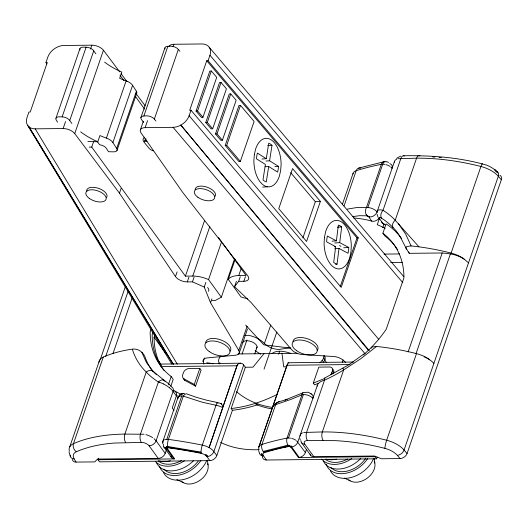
<?xml version="1.0" encoding="UTF-8"?>
<svg xmlns="http://www.w3.org/2000/svg" width="528" height="528" viewBox="0 0 528 528"><rect width="100%" height="100%" fill="white"/><g stroke="black" fill="none" stroke-linecap="round" stroke-linejoin="round"><path stroke-width="0.79" d="M339.002 248.437L348.025 253.249A19.754 11.022 86.2 0 0 348.751 247.447L339.722 242.636L341.695 226.901A19.754 11.022 86.2 0 0 338.362 225.126L336.395 240.86L327.367 236.049A19.754 11.022 86.2 0 0 326.641 241.85L335.669 246.662L333.703 262.403A19.754 11.022 86.2 0 0 337.029 264.178L339.002 248.437L334.686 248.728M261.98 159.007L266.297 158.717L268.719 143.246A19.754 11.022 86.2 0 1 272.006 145.312L269.584 160.783L278.5 166.386A19.754 11.022 86.2 0 1 277.609 172.095L268.693 166.492L265.096 166.729M268.693 166.492L266.27 181.962A19.754 11.022 86.2 0 1 262.984 179.896L265.406 164.426L256.489 158.822A19.754 11.022 86.2 0 1 257.38 153.113L266.297 158.717M162.756 443.771L162.994 441.071L177.949 397.637L180.2 394.555L178.266 397.03A7.293 3.465 21.5 0 0 177.976 398.719M162.657 442.787L162.881 441.632A7.293 3.65 19 0 1 164.307 439.778M263.96 353.661L252.991 367.171L245.362 367.25L243.692 364.954A12.157 6.079 19 0 0 243.164 364.287C241.349 362.254 237.706 363.31 236.894 365.798L161.509 366.623L158.836 361.35A102.722 72.428 -36 0 1 154.09 337.3L154.895 334.976M379.289 218.704L377.282 224.743A110.629 77.999 -36 0 1 385.216 228.472M237.369 364.868L209.114 447.599L236.894 365.798M287.318 364.32L258.832 447.058L288.011 362.762L353.687 362.03M46.814 63.928L45.962 62.515L47.843 57.044A14.005 9.88 -35.9 0 1 63.908 45.481L91.839 45.177A9.115 4.561 19 0 1 103.448 50.239L119.665 71.834M55.981 118.206L79.972 48.523M57.598 122.192L56.298 120.166A6.079 3.036 19 0 1 59.149 116.813L62.132 116.879L86.123 47.197A6.079 3.036 19 0 1 93.746 50.813A48.629 24.314 19 0 0 95.891 53.777M45.962 62.515L47.276 62.502L30.228 112.028L28.908 112.042L27.02 117.513A13.966 9.854 -35.9 0 0 28.895 126.779A14.058 9.913 -35.9 0 0 35.204 128.839L63.136 128.548L65.545 121.532M90.499 49.071L91.839 45.177M71.894 123.453A48.629 24.314 19 0 1 69.755 120.496L93.746 50.813M203.867 364.109L203.155 361.799A9.115 4.561 19 0 1 207.062 357.918L235.297 355.245A9.115 4.561 19 0 0 238.781 350.434L210.566 302.762L204.244 287.067L192.449 281.86L187.282 281.912A9.115 4.561 19 0 1 175.474 276.58L119.467 193.162L74.738 133.604L103.448 50.239M212.144 300.472L215.411 300.432L221.338 297.198L208.56 279.589A21.272 10.639 19 0 0 192.766 276.065L185.407 276.151L91.727 147.068L93.786 141.095M87.899 141.53L97.792 141.775L99.937 135.551A48.629 24.314 19 0 0 106.405 138.098A9.115 4.561 19 0 1 112.88 142.56L116.688 148.487A6.079 3.036 19 0 1 113.837 151.846L108.517 151.721L106.273 148.236A5.867 2.93 19 0 0 99.667 144.791L97.02 141.148M106.405 138.098L126.119 80.857A48.629 24.314 19 0 1 119.645 78.316L121.79 72.092A48.629 24.314 19 0 1 104.623 62.139M112.88 142.56L132.587 85.325A9.115 4.561 19 0 0 126.119 80.857M116.688 148.487L136.402 91.252L132.587 85.325M116.978 150.513L136.693 93.271M140.903 117.619L164.894 47.936M143.57 122.417A48.629 24.314 19 0 0 141.583 119.711A6.079 3.036 19 0 1 143.88 115.982L167.871 46.299L170.709 46.167A6.079 3.036 19 0 1 178.345 49.414L179.883 51.308M140.375 129.835L143.326 121.262M119.467 193.162L121.077 188.489M345.682 362.386L343.253 360.261A9.115 4.561 19 0 0 333.815 356.532L302.181 354.512A9.115 4.561 19 0 1 291.812 349.853L250.932 302.32L234.551 286.73L238.669 281.351L243.83 281.292A9.115 4.561 19 0 0 247.764 275.788L182.767 192.469L141.022 132.878A9.115 4.561 19 0 1 145.16 127.644L147.576 120.635M173.065 46.616L173.864 44.279L201.769 43.956A14.005 9.867 -36 0 1 209.959 55.262L402.831 282.724M147.041 141.141L144.626 141.26L145.431 138.93M155.885 120.991L154.354 119.09L178.345 49.414M69.769 446.794L99.587 360.188M100.115 359.977L125.341 286.717M152.5 371.224A112.451 79.279 -36 0 1 144.817 356.4C142.639 351.575 137.689 348.401 132.356 349.147A151.958 75.979 19 0 0 103.283 357.06L73.465 443.665A21.272 10.639 19 0 0 69.359 451.209M206.738 60.753L189.691 110.279L191.004 110.26L341.2 287.371L358.255 237.851L208.058 60.74L206.738 60.753L356.994 237.937L358.255 237.851M105.752 356.314L128.291 290.849M180.84 125.11A13.966 9.841 -36 0 0 189.123 115.738L191.004 110.26M208.058 60.74L209.946 55.262M196.053 111.058L209.814 71.095L211.325 70.996L216.711 77.345L202.95 117.308L201.439 117.414L196.053 111.058L197.564 110.959L202.95 117.308M112.966 353.641L132.284 297.528M197.564 110.959L211.325 70.996M205.768 122.522L219.529 82.559L221.041 82.454L226.426 88.81L212.665 128.773L211.154 128.872L205.768 122.522L207.28 122.417L212.665 128.773M207.28 122.417L221.041 82.454M245.362 367.25L231.152 408.52L232.419 410.269L216.81 455.598A6.079 4.283 -36 0 1 209.84 460.634L99.515 461.848L97.997 459.756L98.531 458.192M215.49 133.98L229.251 94.017L230.756 93.918L236.148 100.267L222.387 140.23L220.876 140.329L215.49 133.98L217.001 133.881L222.387 140.23M217.001 133.881L230.756 93.918M150.975 329.551L150.17 331.894A102.722 72.428 -36 0 0 171.191 376.53L173.217 379.322L170.815 386.298M153.001 332.343L152.196 334.686A102.722 72.428 -36 0 0 164.294 370.762M175.474 276.58L177.085 271.907M225.205 145.438L238.966 105.475L240.478 105.376L254.107 121.447L240.346 161.41L238.841 161.515L225.205 145.438L226.717 145.339L240.346 161.41M226.717 145.339L240.478 105.376M185.407 276.151L204.62 220.361M187.282 281.912L188.892 277.24M192.766 276.065L209.84 226.479M192.449 281.86L194.06 277.187M168.524 384.278L171.191 376.53M204.244 287.067L205.854 282.388M208.56 279.589L221.364 242.398M174.946 391.505A6.079 4.283 -36 0 1 176.385 395.96L172.24 407.999L174.029 410.467M210.566 302.762L211.906 298.868M165.04 439.514L166.841 439.289L181.764 395.954A7.326 3.478 21.4 0 1 183.322 396.125L202.409 402.263L217.364 405.563A12.217 6.013 18.2 0 1 221.285 406.949L222.526 407.524L222.737 406.501L221.701 404.032L220.011 403.181L217.193 402.818M72.296 459.373A6.092 4.297 -36 0 0 76.072 462.099L94.829 461.894L97.489 459.056L158.242 458.39A6.079 4.283 -36 0 0 165.205 453.354L166.544 449.467M221.338 297.198L234.412 259.228M247.784 298.947L241.039 296.98L228.261 279.371L235.198 259.228M195.565 386.179L194.297 384.437L199.815 368.412L189.044 368.531A4.864 3.425 -36 0 0 183.473 372.563L182.873 374.299A6.989 4.93 -36 0 0 183.427 378.556L184.694 380.305L195.565 386.179L201.082 370.161L199.815 368.412M203.155 361.799L204.494 357.905M234.551 286.73L236.432 281.279M228.261 279.371A21.272 10.639 19 0 1 238.735 275.563L241.131 268.587M238.669 281.351L240.28 276.679M243.83 281.292L245.441 276.619M238.781 350.434L247.097 326.284M239.197 353.093L247.513 328.937M242.088 353.971L246.893 340.012M243.692 364.954L213.873 451.559A6.079 4.283 -36 0 1 207.748 456.522L206.903 456.595L205.663 455.354A6.079 3.036 19 0 0 201.122 453.361A297.838 148.922 19 0 0 174.511 448.708L167.719 447.751L167.006 448.1L174.695 458.911L97.997 459.756M254.767 353.819L257.169 346.837M290.057 347.708L279.226 349.444A12.157 6.079 19 0 1 264.403 343.504L270.791 324.951M302.874 237.95L315.341 201.736L290.664 172.636M320.377 201.399L306.577 241.468L278.751 208.652L292.545 168.584L320.377 201.399L315.341 201.736M264.04 369.145L276.837 331.98M278.632 354.255L279.668 351.245M342.362 204.461L353.087 173.309M344.058 205.933L356.189 170.696A6.079 4.363 72.5 0 1 360.73 168.208M340.21 286.684L356.994 237.937M258.931 449.374A12.157 6.079 19 0 1 261.928 444.444A303.917 151.958 19 0 1 287.047 438.088A7.293 3.65 19 0 1 288.46 437.95L303.382 394.621A7.339 3.828 16.4 0 1 308.801 395.597A7.326 3.821 16.4 0 1 312.853 398.468A6.079 4.283 -36 0 0 310.642 393.71M367.798 207.537L382.721 164.208A6.079 3.056 89.4 0 1 386.1 161.885M318.311 383.335L314.556 384.872L313.289 383.13L318.806 367.112L329.578 366.993A4.864 3.425 -36 0 1 332.409 370.927L333.676 372.669L333.274 373.831M317.328 385.46L297.805 442.068A6.079 4.283 -36 0 1 291.68 447.031L289.219 446.417L283.906 447.506A297.838 148.922 19 0 0 264.429 452.668A6.079 3.036 19 0 0 262.825 454.727L266.317 460.013L376.636 458.806L377.177 457.248M384.859 161.753A6.079 3.986 78.9 0 0 381.308 164.34L366.412 207.61A6.079 4.633 -83.8 0 0 366.168 214.487L367.079 215.8L369.587 216.955A6.079 4.283 -36 0 0 377.045 211.939L394.502 161.33M468.508 262.871L464.323 259.261A18.11 9.055 19 0 0 450.377 253.928A79.999 40.003 19 0 0 442.2 252.978L409.273 253.341C403.531 245.032 400.699 234.722 393.07 227.588A112.451 79.279 -36 0 0 381.52 218.176A6.079 4.145 -58 0 1 383.031 210.302L400.91 158.36A6.079 3.056 89.4 0 1 404.29 156.037M330.812 374.57A6.989 4.93 -36 0 0 331.808 372.669L332.409 370.927M290.836 447.104L298.419 457.552L299.264 457.486A6.079 4.283 -36 0 0 305.389 452.522L306.458 449.407M382.787 227.74L384.12 223.852M363.284 354.988A102.722 72.428 -36 0 0 386.206 329.3L403.927 277.847A102.722 72.428 -36 0 0 382.899 233.211L386.1 223.905A112.451 79.279 -36 0 1 401.59 238.517M342.335 362.287L343.141 359.951M408.118 351.958L442.2 252.978M416.024 353.687L450.377 253.928M429.706 359.799L428.261 358.664A21.272 10.639 19 0 0 416.493 353.628L386.668 440.233A6.079 0.858 -75.7 0 0 384.912 448.364A15.193 7.597 19 0 1 397.34 455.354L400.085 458.548L381.328 458.753L374.616 456.014L313.863 456.68A6.079 4.283 -36 0 1 310.121 454.014M406.296 249.229L405.834 247.672L406.758 246.517L411.088 245.929A151.958 75.979 19 0 1 451.11 253.084L480.929 166.485A6.079 0.858 -75.7 0 1 482.526 163.931M400.085 458.542A6.092 4.297 -36 0 0 407.075 453.512L501.329 179.764A6.092 4.297 -36 0 0 499.917 175.336M205.663 455.354L206.072 454.37L206.144 455.756L207.365 455.354L206.56 456.172L207.748 456.522M371.217 348.216L372.134 347.061L376.471 346.467A151.958 75.979 19 0 1 416.493 353.628M290.235 446.648L290.723 445.797L291.35 446.12L290.42 446.747L291.872 446.51L290.723 446.978L291.68 447.031L299.264 457.486L375.118 456.713L376.636 458.806M180.2 394.555L177.949 397.637M376.471 346.467L360.664 358.809L343.669 369.904A118.529 83.569 -36 0 1 324.535 380.173L323.453 380.477A12.824 7.61 2.1 0 0 320.595 381.731L319.81 382.259A12.415 7.484 3.4 0 0 317.975 384.074A12.124 7.333 4.4 0 0 317.17 386.179M396.561 158.327L400.693 156.097M275.88 403.438L277.015 402.91L273.88 404.976L272.633 406.976L272.956 406.362A12.217 5.96 18.7 0 1 274.791 404.95L290.862 399.406L301.95 394.819A7.326 3.821 16.4 0 1 303.382 394.621M364.307 353.681L348.665 364.855L324.542 378.134M259.637 453.308A6.079 4.283 -36 0 0 262.581 455.921L263.116 455.552L261.512 454.76L262.931 455.136L261.36 453.763L262.825 454.727M302.887 392.819L285.074 400.006L287.12 399.373L278.117 402.032M313.289 383.13L324.555 378.51M283.906 447.506L288.486 445.85L289.04 446.444M358.631 168.128L383.605 161.812M263.208 451.42L287.978 445.157L288.486 445.85L263.789 452.1L263.208 451.42A6.079 4.363 72.5 0 1 261.928 444.444L275.642 404.613A6.079 4.415 73.4 0 1 279.266 401.907M183.889 393.452L180.609 394.271L184.213 393.373L181.137 394.073M347.318 209.114L356.935 207.517L366.412 207.61A7.293 3.485 21.5 0 1 373.685 209.227A7.346 3.491 21.5 0 1 376.708 211.523L377.045 211.939M397.914 158.737L416.566 158.189A151.958 75.979 19 0 1 480.929 166.485A21.272 10.639 19 0 1 498.326 176.266L501.329 179.764M303.653 432.485L322.311 431.937A151.958 75.979 19 0 1 386.668 440.233A21.272 10.639 19 0 1 404.065 450.014L407.068 453.512M352.546 216.671L359.469 215.688L367.198 215.82A1.208 0.429 32.8 0 1 368.108 216.256L369.587 216.955M167.231 447.836L166.478 446.741L167.059 446.681L167.719 447.751M267.689 145.603L272.006 145.312M265.987 161.027L269.584 160.783M274.903 166.63L278.5 166.386M262.7 187.11L267.445 186.793M337.379 227.192L341.695 226.901M332.079 241.151L336.395 240.86M334.693 242.972L339.722 242.636M334.231 246.761L335.669 246.662M343.715 247.784L348.751 247.447M335.597 264.271L337.029 264.178M379.507 217.411L380.18 217.503A6.884 1.617 45 0 1 381.13 217.932L381.52 218.176M244.735 335.524L248.635 335.293A18.236 9.115 19 0 1 264.403 343.504M143.88 115.982L146.711 115.85A6.079 3.036 19 0 1 154.354 119.09M158.242 458.39L149.127 445.83A6.079 3.036 19 0 0 141.339 442.398L114.444 443.045A145.88 72.943 19 0 0 76.336 451.75A15.193 7.597 19 0 0 74.171 458.898L76.072 462.106M145.16 127.644L173.065 127.327A14.058 9.9 -36 0 0 180.84 125.11L369.27 350.638M240.742 363.198L160.446 364.082M89.265 147.094L91.727 147.068M403.339 155.773C431.396 155.298 459.809 157.298 486.829 165.191C490.868 166.861 494.624 169.211 497.647 172.392M384.047 254.107L399.617 253.935M390.641 262.508L402.191 262.383M238.735 275.563L246.088 275.484L222.427 242.88M238.022 353.945L297.337 353.298M287.001 365.251L350.097 364.558M286.75 366.802L283.701 366.835L281.985 353.463M313.863 456.68L304.748 444.121A6.079 3.036 19 0 1 307.474 440.576L334.871 440.629A145.88 72.943 19 0 1 384.912 448.364M86.123 47.197L83.14 47.131A6.079 3.036 19 0 0 80.012 49.962M288.46 437.95L290.558 438.134M167.112 448.463L166.313 448.411A6.079 4.283 -36 0 1 163.37 444.319M262.581 455.921L263.38 455.974M289.826 446.497L289.344 445.394L288.684 445.348L289.219 446.417M290.789 348.163L263.848 344.843L245.659 325.063M384.813 164.386L382.721 164.208A7.293 3.65 19 0 0 381.308 164.34A303.917 151.958 19 0 0 356.189 170.696A12.157 6.079 19 0 0 352.955 174.042M144.019 434.24L124.865 434.102A151.958 75.979 19 0 0 73.465 443.665A6.079 4.633 66.2 0 0 76.336 451.75M217.675 402.58L206.844 400.25L196.449 397.34L187.024 394.007A6.079 2.666 -68.2 0 0 183.322 396.125L168.425 439.388A6.079 1.954 -82.3 0 0 167.633 446.477L201.036 452.107L201.122 453.361M201.056 452.786L167.752 447.176L167.633 446.477M206.752 362.69L213.246 363.792M386.483 161.713L388.588 162.327M174.511 448.708L167.752 447.176L167.924 447.77M389.822 163.555L391.736 164.822L392.33 166.789A6.079 4.283 -36 0 1 392.06 168.32L390.812 167.033M159.35 382.279L158.407 381.995A118.529 83.569 -36 0 1 146.23 372.068C139.814 365.719 134.831 357.852 132.356 349.147M290.829 353.43L289.318 352.915A16.718 8.356 19 0 0 272.092 353.536M344.335 478.084L350.222 480.856M176.801 479.563L183.427 482.691M163.442 383.975L162.386 383.473A12.824 4.184 31.1 0 0 159.337 382.259M288.242 362.677L288.842 363.185M339.55 245.566L340.943 246.305M183.427 378.556L194.297 384.437M221.701 404.032L220.922 403.531M167.046 447.995L165.7 447.17L165.554 447.506L167.006 448.1L165.594 447.889L167.039 448.338L166.313 448.411L173.897 458.858A6.079 4.283 -36 0 1 170.953 456.245M311.434 394.027L308.213 392.225L303.758 392.509A6.079 3.069 66 0 0 301.95 394.819L287.047 438.088A6.079 3.986 78.9 0 0 287.978 445.157M255.13 350.684L260.594 354.156M163.7 380.279A112.451 79.279 -36 0 0 164.98 381.097L165.376 381.355M464.323 259.261L462.878 258.126A21.272 10.639 19 0 0 451.11 253.084M152.975 371.184L164.531 380.609M263.789 452.1L264.429 452.668M296.558 440.781L305.389 452.522M154.011 438.643L156.09 440.794L165.205 453.354M166.478 446.741L167.534 447.757M366.168 214.487L367.64 215.978M161.007 364.531L158.836 361.35L161.066 365.838M418.948 246.84L395.208 220.229A118.529 83.569 -36 0 0 383.031 210.302M156.598 374.781A112.451 79.279 -36 0 1 153.424 371.686L146.381 362.452L141.841 352.295M209.18 47.21L403.801 276.705M189.123 115.738L378.814 339.425M173.065 127.327L365.006 353.668M180.84 125.11L368.722 350.678M398.521 223.813L405.676 234.049L411.088 245.929M121.136 73.801L127.037 81.655M135.881 93.43L145.22 105.871M385.209 224.921A112.451 79.279 -36 0 0 383.196 223.819L379.903 219.278A6.079 4.283 -36 0 1 378.55 217.919M382.899 233.211L384.925 236.003A102.722 72.428 -36 0 1 397.452 249.533M368.689 216.79L371.844 221.14A6.079 4.283 -36 0 0 378.503 218.915M120.021 75.24L123.882 80.56M135.472 96.532L144.652 109.171M323.671 357.964L324.938 359.707M324.271 359.396L326.667 362.69M331.808 372.669L332.653 373.831M323.882 355.714A6.079 4.283 -36 0 1 322.205 360.36L323.473 362.102A6.079 4.283 -36 0 0 324.357 355.898M218.566 237.554L221.463 241.547M301.534 442.708L310.649 455.261M154.09 337.3L166.181 353.958M176.385 395.96L173.092 391.426A11.887 4.369 30.9 0 0 169.508 387.796M216.81 455.598L213.873 451.559A12.157 6.079 19 0 0 202.303 445.097A303.917 151.958 19 0 0 168.425 439.388A7.293 3.65 19 0 0 166.841 439.289M206.903 456.595L209.84 460.634M163.904 447.044L171.488 457.492M173.382 364.267L28.895 126.779L173.052 364.115M35.204 128.839L177.256 364.089M27.786 125.572L171.805 364.115M158.836 361.35L160.4 364.247M259.393 453.123L258.614 450.49M70.468 456.647L68.977 451.935M377.962 216.975L377.058 214.348M374.227 458.238L374.834 463.076M207.425 460.073L208.032 464.904M300.01 438.709L300.168 439.996M377.263 212.296L377.223 211.774A12.23 4.448 32 0 1 378.127 210.263A12.514 4.58 32.9 0 1 379.13 209.9L379.79 209.847A12.956 4.798 33.6 0 1 383.051 210.335M289.344 445.394L289.41 446.424M374.306 461.34A15.965 11.253 -36 0 1 367.072 478.276A15.965 11.253 -36 0 1 348.744 479.807M373.567 458.575A25.529 17.998 -36 0 1 352.044 477.246A25.529 17.998 -36 0 1 330.488 471.082M367.666 458.634A25.529 17.998 -36 0 1 344.507 473.484A25.529 17.998 -36 0 1 326.159 464.237M336.521 459.155A25.529 17.998 -36 0 1 325.849 459.103M347.642 459.063A23.1 16.282 -36 0 1 325.281 459.274M360.776 458.396A25.529 17.998 -36 0 1 323.374 461.069M351.8 458.535A25.529 17.998 -36 0 1 321.671 459.076M365.666 458.363A23.1 16.282 -36 0 1 330.983 467.603M385.909 164.63A7.293 3.65 19 0 1 389.994 166.432M220.856 356.176A6.079 4.283 -36 0 0 218.665 361.495A112.451 79.279 -36 0 0 219.285 363.904M219.932 363.238A6.079 4.283 -36 0 1 219.859 362.795M272.303 407.425A112.451 79.279 -36 0 1 236.584 391.67M291.654 438.379A7.293 3.65 19 0 1 295.733 440.174M353.753 218.038A112.451 79.279 -36 0 1 371.844 221.14M332.6 369.145A4.864 3.425 -36 0 1 333.676 372.669M266.317 460.013A6.079 4.283 -36 0 1 262.502 456.634M271.979 408.916A112.451 79.279 -36 0 1 255.869 404.408M242.616 342.573A7.597 3.802 19 0 1 252.186 341.926A7.597 3.802 19 0 1 256.219 348.546M207.722 463.729A15.965 11.253 -36 0 1 199.927 480.348A15.965 11.253 -36 0 1 181.949 481.635M206.765 460.409A25.529 17.998 -36 0 1 184.734 479.219A25.529 17.998 -36 0 1 163.33 472.204M200.871 460.469A25.529 17.998 -36 0 1 177.705 475.312A25.529 17.998 -36 0 1 159.364 466.066M170.471 460.812A25.529 17.998 -36 0 1 159.047 460.937M181.355 460.614A23.1 16.282 -36 0 1 158.123 460.792M193.472 460.746A25.529 17.998 -36 0 1 156.578 462.904M184.384 460.786A25.529 17.998 -36 0 1 155.39 461.498M198.185 461.155A23.1 16.282 -36 0 1 163.865 469.088M165.323 381.282A6.844 1.102 40.5 0 1 167.112 382.562A6.343 1.214 40.9 0 1 169.059 384.14M164.98 381.097A6.079 4.145 -58 0 0 158.407 381.995L140.521 433.93A6.079 3.056 89.4 0 0 141.339 442.398M170.313 385.407A5.808 1.333 40.4 0 1 171.659 386.971A6.079 4.283 -36 0 1 173.092 391.426L156.09 440.794A6.079 4.283 -36 0 1 149.127 445.83M168.973 384.193A5.96 1.241 40.9 0 1 170.234 385.387M153.424 371.686A6.079 4.29 -43.4 0 0 146.23 372.068L124.865 434.102A6.079 3.056 89.4 0 0 125.684 442.57M145.847 434.643A12.157 6.079 19 0 1 152.651 437.639M169.547 387.783A12.124 4.363 31.1 0 0 166.61 385.704A12.415 4.303 31.3 0 0 163.436 383.915M74.171 458.898A6.079 4.534 -30.7 0 1 70.171 455.222M98.954 362.281A21.272 10.639 19 0 1 103.283 357.06M322.205 360.36A112.451 79.279 -36 0 1 319.981 362.736M277.616 394.198A112.451 79.279 -36 0 1 231.152 408.52M178.266 397.03A7.339 3.491 21.4 0 1 179.619 396.191A7.339 3.485 21.4 0 1 181.764 395.954M178.682 396.739A110.629 77.999 -36 0 1 176.299 395.195M181.262 394.37A110.629 77.999 -36 0 1 173.646 390.258M184.694 380.305A6.989 4.93 -36 0 1 183.942 378.814M217.965 402.864A6.079 1.313 -79.5 0 0 216.018 405.266L202.303 445.097A6.079 1.366 -78.6 0 0 201.036 452.107M257.974 404.653A112.451 79.279 -36 0 1 232.419 410.269M258.944 449.665A105.765 74.567 -36 0 1 220.565 442.385M292.994 341.702A13.068 6.534 19 0 1 307.765 338.857A13.068 6.534 19 0 1 317.368 350.216M195.149 189.526A10.639 5.32 19 0 1 207.167 187.209A10.639 5.32 19 0 1 214.982 196.456M169.079 46.464A9.115 4.561 19 0 1 173.864 44.279M205.755 342.659A13.068 6.534 19 0 1 220.526 339.814A13.068 6.534 19 0 1 230.129 351.173M86.75 191.605A10.639 5.32 19 0 1 97.891 188.14A10.639 5.32 19 0 1 106.498 197.644M63.136 128.548A9.115 4.561 19 0 1 74.738 133.604M153.285 150.85A6.079 3.036 19 0 1 148.909 148.137L144.124 142.217A9.115 4.561 19 0 1 144.065 137.683A48.629 24.314 19 0 0 144.672 137.188M146.124 138.89A48.629 24.314 19 0 1 144.626 141.26M164.954 48.939A6.079 3.036 19 0 1 167.871 46.299M379.843 219.252A5.821 1.353 40.3 0 1 379.183 217.853M379.163 217.84A6.138 1.373 41.8 0 1 379.533 217.437M383.196 223.819A6.079 4.283 -36 0 1 381.539 221.516M408.751 251.889A112.451 79.279 -36 0 1 409.273 253.341M393.07 227.588A6.079 4.29 -43.4 0 1 395.208 220.229L416.566 158.189A6.079 3.056 89.4 0 1 419.945 155.866M300.056 436.022A12.157 6.079 19 0 1 302.438 432.92M307.474 440.576A6.079 3.056 89.4 0 1 306.656 432.109L324.535 380.173A6.079 1.201 65.6 0 1 324.991 378.22M394.317 162.274A12.157 6.079 19 0 1 396.693 159.179M304.748 444.121A6.079 4.283 -36 0 1 300.94 440.735M323.129 440.405A6.079 3.056 89.4 0 1 322.311 431.937L343.669 369.904A6.079 0.422 58 0 1 343.075 368.267M397.34 455.354A6.079 4 -40.7 0 0 404.065 450.014L498.326 176.266A6.079 4 -40.7 0 0 495.785 171.653M432.557 156.922A145.88 72.943 19 0 1 434.96 157.054M438.999 157.331A145.88 72.943 19 0 1 441.441 157.529M424.116 356.816A18.11 9.055 19 0 1 433.884 363.409M136.402 91.252A6.079 3.036 19 0 1 135.993 94.017M207.557 287.529A7.524 3.762 19 0 1 208.441 291.278M97.792 141.775A48.629 24.314 19 0 1 80.632 131.822M62.132 116.879A6.079 3.036 19 0 1 69.755 120.496M324.423 237.574L324.086 243.804A24.314 13.563 86.2 0 0 334.798 267.868A24.314 13.563 86.2 0 0 349.807 257.519L350.975 251.731L351.311 245.5A24.314 13.563 86.2 0 0 340.6 221.437A24.314 13.563 86.2 0 0 325.585 231.785L324.423 237.574M254.384 154.367L253.862 160.532A24.314 13.563 86.2 0 0 263.921 185.427A24.314 13.563 86.2 0 0 279.272 176.497L280.606 170.841L281.12 164.677A24.314 13.563 86.2 0 0 271.069 139.781A24.314 13.563 86.2 0 0 255.717 148.711L254.384 154.367M495.112 170.062L494.538 169.528L498.069 172.854L495.112 170.062M296.571 350.651A13.068 6.534 19 0 0 317.011 351.793A13.068 6.534 19 0 0 300.439 340.012A13.068 6.534 19 0 0 296.571 350.651M197.894 197.274A10.639 5.32 19 0 0 214.533 198.205A10.639 5.32 19 0 0 201.049 188.615A10.639 5.32 19 0 0 197.894 197.274M209.332 351.608A13.068 6.534 19 0 0 229.772 352.75A13.068 6.534 19 0 0 213.2 340.969A13.068 6.534 19 0 0 209.332 351.608M89.41 198.462A10.639 5.32 19 0 0 106.049 199.393A10.639 5.32 19 0 0 92.565 189.803A10.639 5.32 19 0 0 89.41 198.462"/></g></svg>
